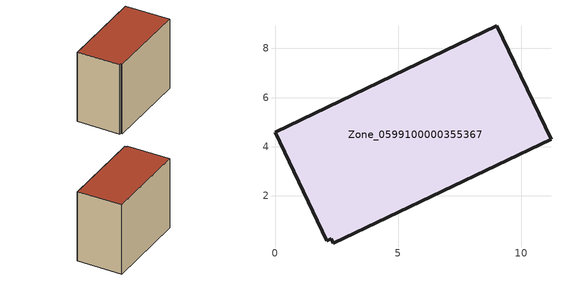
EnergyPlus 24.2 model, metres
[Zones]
Zone_0599100000355367
 floor ground (C_G): 2.3,0.27 2.11,0.18 0,4.6 9.02,8.91 11.22,4.31 2.37,0.09 z0
 wall outside (C_F): 11.22,4.31 9.02,8.91 0,4.6 2.11,0.18 2.3,0.27 2.37,0.09 11.22,4.31 z0:8.27
 roof outside (C_R): 2.11,0.18 2.3,0.27 2.37,0.09 11.22,4.31 9.02,8.91 0,4.6 z8.27
[BUILDING]
Pand.0599100000355367: North Axis=0; Terrain=City; Loads Convergence Tolerance Value=0.04; Temperature Convergence Tolerance Value=0.4; Solar Distribution=FullExterior; Maximum Number of Warmup Days=25; Minimum Number of Warmup Days=1
[Site:Location]
Rotterdam.The.Hague.AP_ZH_NLD Design_Conditions: Latitude=51.96; Longitude=4.45; Time Zone=1; Elevation=-4.5
[SITE:GROUNDTEMPERATURE:BUILDINGSURFACE]
18, 18, 18, 18, 18, 18, 18, 18, 18, 18, 18, 18
[MATERIAL] Thermal Absorptance=0.9; Solar Absorptance=0.7; Visible Absorptance=0.7
Name | Roughness | Thickness | Conductivity | Density | Specific Heat
G.TI.1992-2005 | MediumSmooth | 0.15 | 0.06 | 540 | 1210
F.TI.1992-2005 | Rough | 0.3 | 0.12 | 1920 | 840
R.TI.1992-2005 | MediumRough | 0.2 | 0.08 | 1500 | 1000
[CONSTRUCTION]
C_G: G.TI.1992-2005
C_F: F.TI.1992-2005
C_R: R.TI.1992-2005
[ZONE]
Zone_0599100000355367: Type=1; Multiplier=1; Ceiling Height=Autocalculate; Volume=Autocalculate; Floor Area=autocalculate; Part of Total Floor Area=Yes
[ZONEINFILTRATION:DESIGNFLOWRATE]
Infil_Zone_0599100000355367: Zone or ZoneList or Space or SpaceList=Zone_0599100000355367; Schedule=AlwaysOn; Design Flow Rate Calculation Method=Flow/Area; Flow Rate per Floor Area=0.0015; Constant Term Coefficient=1; Temperature Term Coefficient=0; Velocity Term Coefficient=0; Velocity Squared Term Coefficient=0
[HVACTEMPLATE:ZONE:IDEALLOADSAIRSYSTEM]
Zone_0599100000355367: Maximum Heating Supply Air Temperature=50; Minimum Cooling Supply Air Temperature=13; Maximum Heating Supply Air Humidity Ratio=0.0156; Minimum Cooling Supply Air Humidity Ratio=0.0077; Heating Limit=NoLimit; Cooling Limit=NoLimit; Dehumidification Control Type=ConstantSensibleHeatRatio; Cooling Sensible Heat Ratio=0.7; Dehumidification Setpoint=60; Humidification Control Type=None; Humidification Setpoint=30; Outdoor Air Method=None; Outdoor Air Flow Rate per Person=0.00944; Outdoor Air Flow Rate per Zone Floor Area=0; Outdoor Air Flow Rate per Zone=0; Demand Controlled Ventilation Type=None; Outdoor Air Economizer Type=NoEconomizer; Heat Recovery Type=None; Sensible Heat Recovery Effectiveness=0.7; Latent Heat Recovery Effectiveness=0.65
[ZONECONTROL:THERMOSTAT]
ThermostatControl_Zone_0599100000355367: Zone or ZoneList=Zone_0599100000355367; Control Type Schedule=DualSetpointControlType; Control 1=Thermostat_Zone_0599100000355367; Temperature Difference Between Cutout And Setpoint=0
[THERMOSTATSETPOINT:DUALSETPOINT]
Thermostat_Zone_0599100000355367: Heating Setpoint Temperature Schedule=HeatingSetpoint_Zone_0599100000355367; Cooling Setpoint Temperature Schedule=CoolingSetpoint_Zone_0599100000355367
[SCHEDULE:COMPACT]
HeatingSetpoint_Zone_0599100000355367: Through: 12/31, For: AllDays, Until: 24:00, 21
CoolingSetpoint_Zone_0599100000355367: Through: 12/31, For: AllDays, Until: 24:00, 24
DualSetpointControlType: Through: 12/31, For: AllDays, Until: 24:00, 4
AlwaysOn: Through: 12/31, For: AllDays, Until: 24:00, 1
